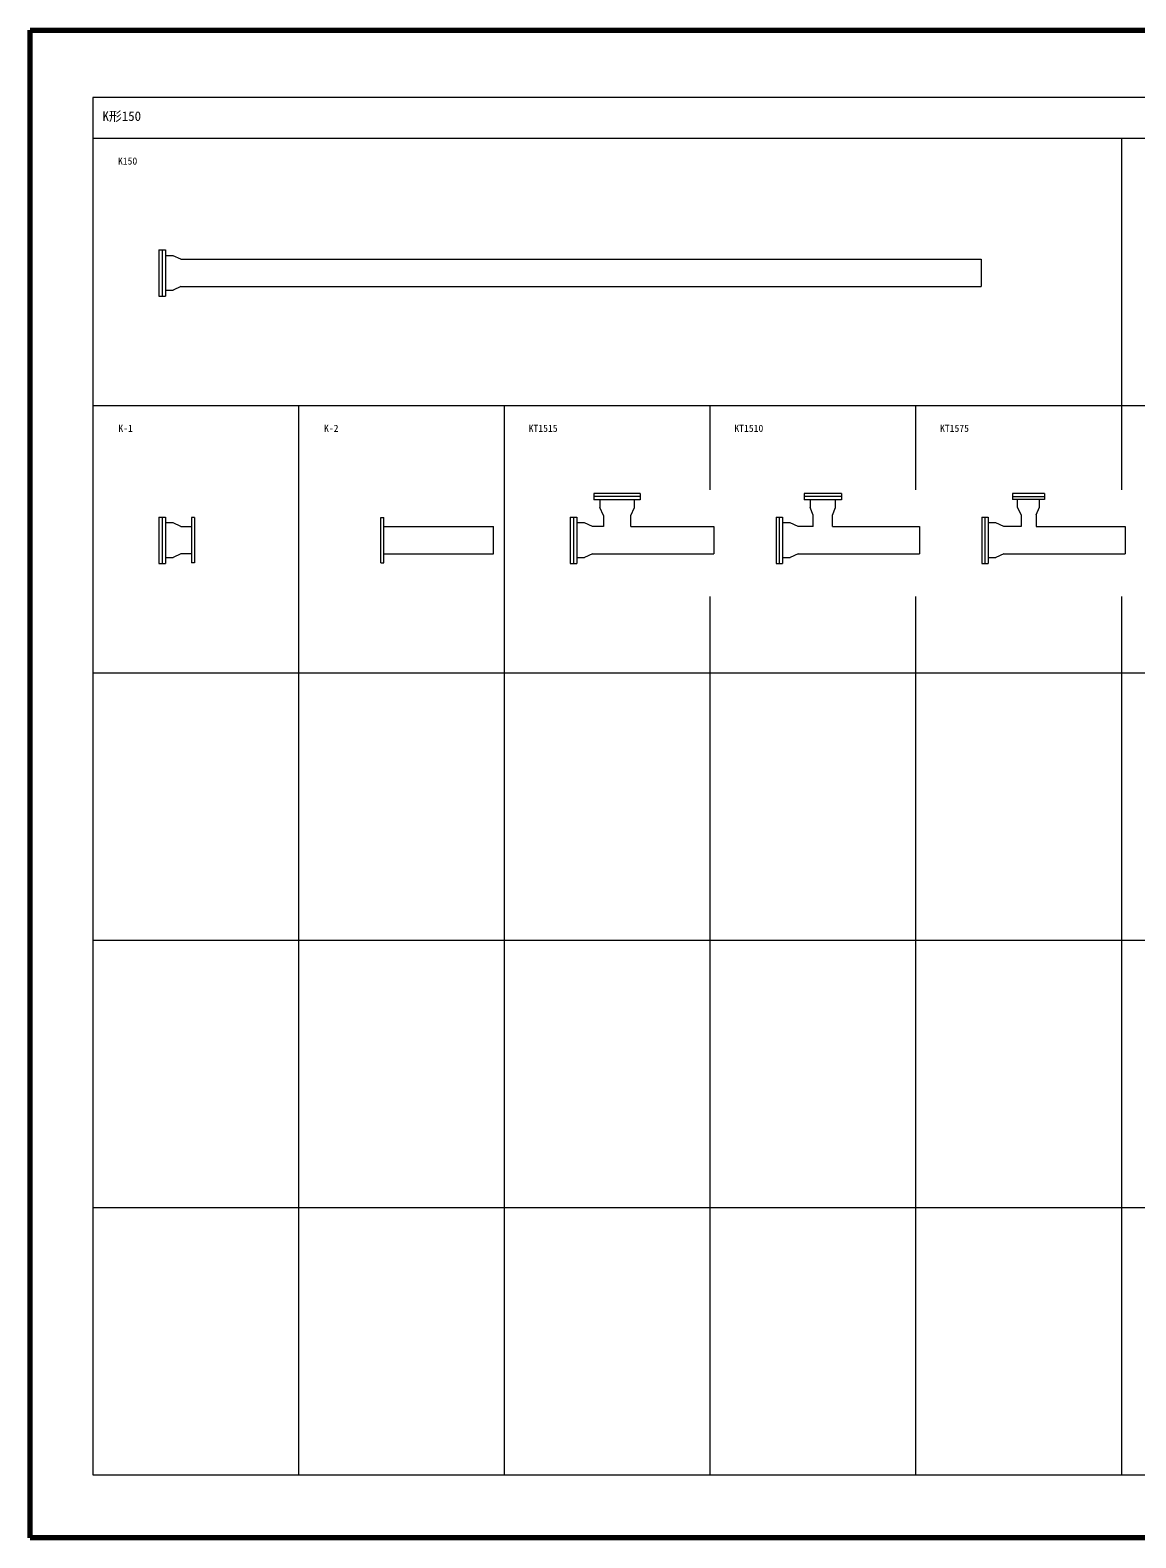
# Model space of a CAD drawing. Units: millimetres, scale not verified. Extents: x -6652 to 6948, y -4387 to 4963.
# Drawn here: x -6652 to 206, y -4387 to 4963 of the extents above; entities that cross this region are included whole.
import ezdxf
from ezdxf.enums import TextEntityAlignment as Align

# ---------------------------------------------------------------- set-up
doc = ezdxf.new("R2010")
doc.units = ezdxf.units.MM
doc.header["$LTSCALE"] = 20
for name, color, linetype, lineweight in [('0-1', 4, 'Continuous', 9), ('0-8', 7, 'Continuous', 18), ('0-F', 5, 'Continuous', 70)]:
    doc.layers.add(name, color=color, linetype=linetype, lineweight=lineweight)
doc.layers.add('0-9', color=7, linetype='Continuous')
doc.styles.add('ＭＳ ゴシック', font='')
doc.styles.get('ＭＳ ゴシック').set_extended_font_data('MS Gothic')

msp = doc.modelspace()

# ---------------------------------------------------------------- linework, layer by layer
at = {"layer": '0-1'}
for p, q in [((-6262.85, 4545.59), (-6262.85, -3996.6)), ((6494.8, 4545.59), (-6262.85, 4545.59)), ((6494.8, 4290.59), (-6262.85, 4290.59)), ((115.98, 4290.59), (115.98, 2113.31)), ((6494.8, 2633.15), (-6262.85, 2633.15)), ((-4987.08, 2633.15), (-4987.08, -3996.6)), ((-3711.32, 2633.15), (-3711.32, -3996.6)), ((-2435.55, 2633.15), (-2435.55, 2113.31)), ((-1159.79, 2633.15), (-1159.79, 2113.31)), ((-2435.55, 1451.28), (-2435.55, -3996.6)), ((-1159.79, 1451.28), (-1159.79, -3996.6)), ((115.98, 1451.28), (115.98, -3996.6)), ((6494.8, 975.71), (-6262.85, 975.71)), ((6494.8, -681.72), (-6262.85, -681.72)), ((6494.8, -2339.16), (-6262.85, -2339.16)), ((-6262.85, -3996.6), (6494.8, -3996.6))]:
    msp.add_line(p, q, dxfattribs=at)
at = {"layer": '0-8'}
for p, q in [((-5853.15, 3601.15), (-5853.15, 3314.15)), ((-5833.15, 3601.15), (-5833.15, 3314.15)), ((-5765.71, 3564.65), (-5813.14, 3564.65)), ((-5716.26, 3542.15), (-5765.71, 3564.65)), ((-5716.26, 3373.15), (-5765.71, 3350.65)), ((-5716.26, 3373.15), (-752.85, 3373.15)), ((-5853.15, 3314.15), (-5813.14, 3314.15)), ((-5813.14, 3350.65), (-5765.71, 3350.65)), ((-2867.82, 2070.51), (-3154.82, 2070.51)), ((-2867.82, 2090.51), (-2867.82, 2050.51)), ((-1619.55, 2070.51), (-1851.55, 2070.51)), ((-1619.55, 2090.51), (-1619.55, 2051.51)), ((-361.29, 2070.21), (-558.29, 2070.21)), ((-361.29, 2090.21), (-361.29, 2052.21)), ((-2867.82, 2050.51), (-3154.82, 2050.51)), ((-3118.32, 2050.51), (-3118.32, 2003.08)), ((-3095.82, 1953.63), (-3118.32, 2003.08)), ((-2926.82, 1953.63), (-2904.32, 2003.08)), ((-2904.32, 2003.08), (-2904.32, 2050.51)), ((-1619.55, 2051.51), (-1851.55, 2051.51)), ((-1815.05, 2051.51), (-1815.05, 2003.08)), ((-1676.55, 1956.19), (-1656.05, 2003.08)), ((-1656.05, 2003.08), (-1656.05, 2051.51)), ((-361.29, 2052.21), (-558.29, 2052.21)), ((-527.79, 2006.17), (-527.79, 2052.21)), ((-506.29, 1957.17), (-527.79, 2006.17)), ((-5853.15, 1943.71), (-5813.14, 1943.71)), ((-5853.15, 1943.71), (-5853.15, 1656.71)), ((-5833.15, 1943.71), (-5833.15, 1656.71)), ((-5813.14, 1943.71), (-5813.14, 1656.71)), ((-5765.71, 1907.21), (-5813.14, 1907.21)), ((-5716.26, 1884.71), (-5765.71, 1907.21)), ((-5716.26, 1884.71), (-5651.85, 1884.71)), ((-5632.85, 1940.21), (-5651.85, 1940.21)), ((-5651.85, 1940.21), (-5651.85, 1660.21)), ((-4458.08, 1660.21), (-4458.08, 1940.21)), ((-4458.08, 1884.71), (-3777.08, 1884.71)), ((-3301.62, 1943.71), (-3261.62, 1943.71)), ((-3301.62, 1943.71), (-3301.62, 1656.71)), ((-3281.62, 1943.71), (-3281.62, 1656.71)), ((-3261.62, 1943.71), (-3261.62, 1656.71)), ((-3214.18, 1907.21), (-3261.62, 1907.21)), ((-3164.73, 1884.71), (-3214.18, 1907.21)), ((-3095.82, 1884.71), (-3164.73, 1884.71)), ((-3095.82, 1953.63), (-3095.82, 1884.71)), ((-2926.82, 1884.71), (-2926.82, 1953.63)), ((-2025.85, 1943.71), (-1985.85, 1943.71)), ((-2025.85, 1943.71), (-2025.85, 1656.71)), ((-2005.85, 1943.71), (-2005.85, 1656.71)), ((-1985.85, 1943.71), (-1985.85, 1656.71)), ((-1938.42, 1907.21), (-1985.85, 1907.21)), ((-1888.97, 1884.71), (-1938.42, 1907.21)), ((-1794.55, 1884.71), (-1888.97, 1884.71)), ((-1676.55, 1884.71), (-1676.55, 1956.19)), ((-750.09, 1943.71), (-710.09, 1943.71)), ((-730.09, 1943.71), (-730.09, 1656.71)), ((-710.09, 1943.71), (-710.09, 1656.71)), ((-413.29, 1957.17), (-413.29, 1884.71)), ((-413.29, 1884.71), (140.21, 1884.71)), ((140.21, 1884.71), (140.21, 1715.71)), ((-5813.14, 1693.21), (-5765.71, 1693.21)), ((-3261.62, 1693.21), (-3214.18, 1693.21)), ((-3164.73, 1715.71), (-3214.18, 1693.21)), ((-3164.73, 1715.71), (-2411.32, 1715.71)), ((-1985.85, 1693.21), (-1938.42, 1693.21)), ((-1888.97, 1715.71), (-1938.42, 1693.21)), ((-1888.97, 1715.71), (-1135.55, 1715.71)), ((-710.09, 1693.21), (-662.65, 1693.21)), ((-613.2, 1715.71), (-662.65, 1693.21)), ((-613.2, 1715.71), (140.21, 1715.71)), ((-5853.15, 1656.71), (-5813.14, 1656.71)), ((-4477.08, 1660.21), (-4458.08, 1660.21)), ((-3301.62, 1656.71), (-3261.62, 1656.71)), ((-2025.85, 1656.71), (-1985.85, 1656.71))]:
    msp.add_line(p, q, dxfattribs=at)
for points in [[(-5853.15, 3601.15), (-5813.14, 3601.15), (-5813.14, 3314.15)], [(-5716.26, 3542.15), (-752.85, 3542.15), (-752.85, 3373.15)], [(-2867.82, 2090.51), (-3154.82, 2090.51), (-3154.82, 2050.51)], [(-1619.55, 2090.51), (-1851.55, 2090.51), (-1851.55, 2051.51)], [(-361.29, 2090.21), (-558.29, 2090.21), (-558.29, 2052.21)], [(-1794.55, 1884.71), (-1794.55, 1956.19), (-1815.05, 2003.08)], [(-413.29, 1957.17), (-391.79, 2005.34), (-391.79, 2052.21)], [(-5632.85, 1940.21), (-5632.85, 1660.21), (-5651.85, 1660.21)], [(-4477.08, 1660.21), (-4477.08, 1940.21), (-4458.08, 1940.21)], [(-4458.08, 1715.71), (-3777.08, 1715.71), (-3777.08, 1884.71)], [(-2926.82, 1884.71), (-2411.32, 1884.71), (-2411.32, 1715.71)], [(-1676.55, 1884.71), (-1135.55, 1884.71), (-1135.55, 1715.71)], [(-750.09, 1943.71), (-750.09, 1656.71), (-710.09, 1656.71)], [(-506.29, 1957.17), (-506.29, 1884.71), (-613.2, 1884.71), (-662.65, 1907.21), (-710.09, 1907.21)], [(-5651.85, 1715.71), (-5716.26, 1715.71), (-5765.71, 1693.21)]]:
    msp.add_lwpolyline(points, dxfattribs=at)
at = {"layer": '0-F'}
for p, q in [((-6651.69, 4963.41), (6948.31, 4963.41)), ((-6651.69, -4386.59), (-6651.69, 4963.41)), ((6948.31, -4386.59), (-6651.69, -4386.59))]:
    msp.add_line(p, q, dxfattribs=at)

# ---------------------------------------------------------------- texts
at = {"layer": '0-9', "style": 'ＭＳ ゴシック'}
for s, height, p in [('K形150', 58.65, (-6203.36, 4383.13)), ('K150', 43.99, (-6107.15, 4116.42)), ('K-1', 43.99, (-6104.9, 2458.98)), ('K-2', 43.99, (-4829.14, 2458.98)), ('KT1515', 43.99, (-3560.12, 2458.98)), ('KT1510', 43.99, (-2284.36, 2458.98)), ('KT1575', 43.99, (-1008.59, 2458.98))]:
    msp.add_text(s, height=height, dxfattribs=at).set_placement(p, align=Align.BOTTOM_LEFT)

doc.saveas('drawing.dxf')
